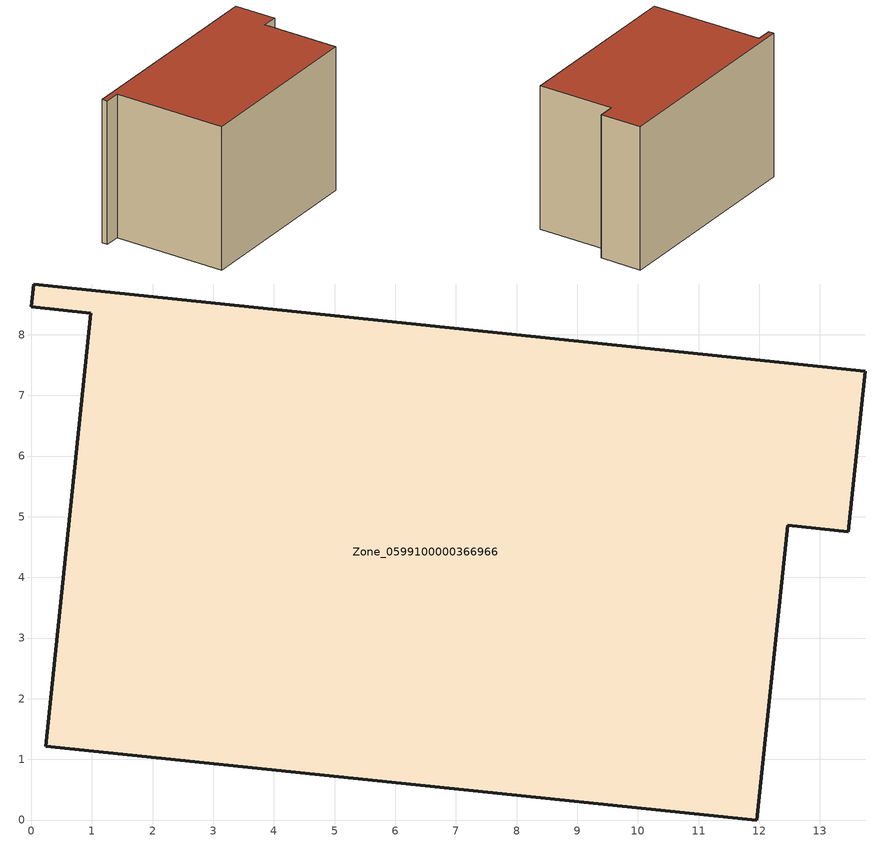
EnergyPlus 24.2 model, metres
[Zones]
Zone_0599100000366966
 floor ground (C_G): 13.75,7.4 13.47,4.75 12.47,4.86 11.96,0 0.24,1.21 0.98,8.35 0,8.47 0.04,8.84 z0
 wall outside (C_F): 13.47,4.75 13.75,7.4 0.04,8.84 0,8.47 0.98,8.35 0.24,1.21 11.96,0 12.47,4.86 13.47,4.75 z0:9.24
 roof outside (C_R): 0.24,1.21 11.96,0 12.47,4.86 13.47,4.75 13.75,7.4 0.04,8.84 0,8.47 0.98,8.35 z9.24
[BUILDING]
Pand.0599100000366966: North Axis=0; Terrain=City; Loads Convergence Tolerance Value=0.04; Temperature Convergence Tolerance Value=0.4; Solar Distribution=FullExterior; Maximum Number of Warmup Days=25; Minimum Number of Warmup Days=1
[Site:Location]
Rotterdam.The.Hague.AP_ZH_NLD Design_Conditions: Latitude=51.96; Longitude=4.45; Time Zone=1; Elevation=-4.5
[SITE:GROUNDTEMPERATURE:BUILDINGSURFACE]
18, 18, 18, 18, 18, 18, 18, 18, 18, 18, 18, 18
[MATERIAL] Thermal Absorptance=0.9; Solar Absorptance=0.7; Visible Absorptance=0.7
Name | Roughness | Thickness | Conductivity | Density | Specific Heat
G.TI.1992-2005 | MediumSmooth | 0.15 | 0.06 | 540 | 1210
F.TI.1992-2005 | Rough | 0.3 | 0.12 | 1920 | 840
R.TI.1992-2005 | MediumRough | 0.2 | 0.08 | 1500 | 1000
[CONSTRUCTION]
C_G: G.TI.1992-2005
C_F: F.TI.1992-2005
C_R: R.TI.1992-2005
[ZONE]
Zone_0599100000366966: Type=1; Multiplier=1; Ceiling Height=Autocalculate; Volume=Autocalculate; Floor Area=autocalculate; Part of Total Floor Area=Yes
[ZONEINFILTRATION:DESIGNFLOWRATE]
Infil_Zone_0599100000366966: Zone or ZoneList or Space or SpaceList=Zone_0599100000366966; Schedule=AlwaysOn; Design Flow Rate Calculation Method=Flow/Area; Flow Rate per Floor Area=0.0015; Constant Term Coefficient=1; Temperature Term Coefficient=0; Velocity Term Coefficient=0; Velocity Squared Term Coefficient=0
[HVACTEMPLATE:ZONE:IDEALLOADSAIRSYSTEM]
Zone_0599100000366966: Maximum Heating Supply Air Temperature=50; Minimum Cooling Supply Air Temperature=13; Maximum Heating Supply Air Humidity Ratio=0.0156; Minimum Cooling Supply Air Humidity Ratio=0.0077; Heating Limit=NoLimit; Cooling Limit=NoLimit; Dehumidification Control Type=ConstantSensibleHeatRatio; Cooling Sensible Heat Ratio=0.7; Dehumidification Setpoint=60; Humidification Control Type=None; Humidification Setpoint=30; Outdoor Air Method=None; Outdoor Air Flow Rate per Person=0.00944; Outdoor Air Flow Rate per Zone Floor Area=0; Outdoor Air Flow Rate per Zone=0; Demand Controlled Ventilation Type=None; Outdoor Air Economizer Type=NoEconomizer; Heat Recovery Type=None; Sensible Heat Recovery Effectiveness=0.7; Latent Heat Recovery Effectiveness=0.65
[ZONECONTROL:THERMOSTAT]
ThermostatControl_Zone_0599100000366966: Zone or ZoneList=Zone_0599100000366966; Control Type Schedule=DualSetpointControlType; Control 1=Thermostat_Zone_0599100000366966; Temperature Difference Between Cutout And Setpoint=0
[THERMOSTATSETPOINT:DUALSETPOINT]
Thermostat_Zone_0599100000366966: Heating Setpoint Temperature Schedule=HeatingSetpoint_Zone_0599100000366966; Cooling Setpoint Temperature Schedule=CoolingSetpoint_Zone_0599100000366966
[SCHEDULE:COMPACT]
HeatingSetpoint_Zone_0599100000366966: Through: 12/31, For: AllDays, Until: 24:00, 21
CoolingSetpoint_Zone_0599100000366966: Through: 12/31, For: AllDays, Until: 24:00, 24
DualSetpointControlType: Through: 12/31, For: AllDays, Until: 24:00, 4
AlwaysOn: Through: 12/31, For: AllDays, Until: 24:00, 1
